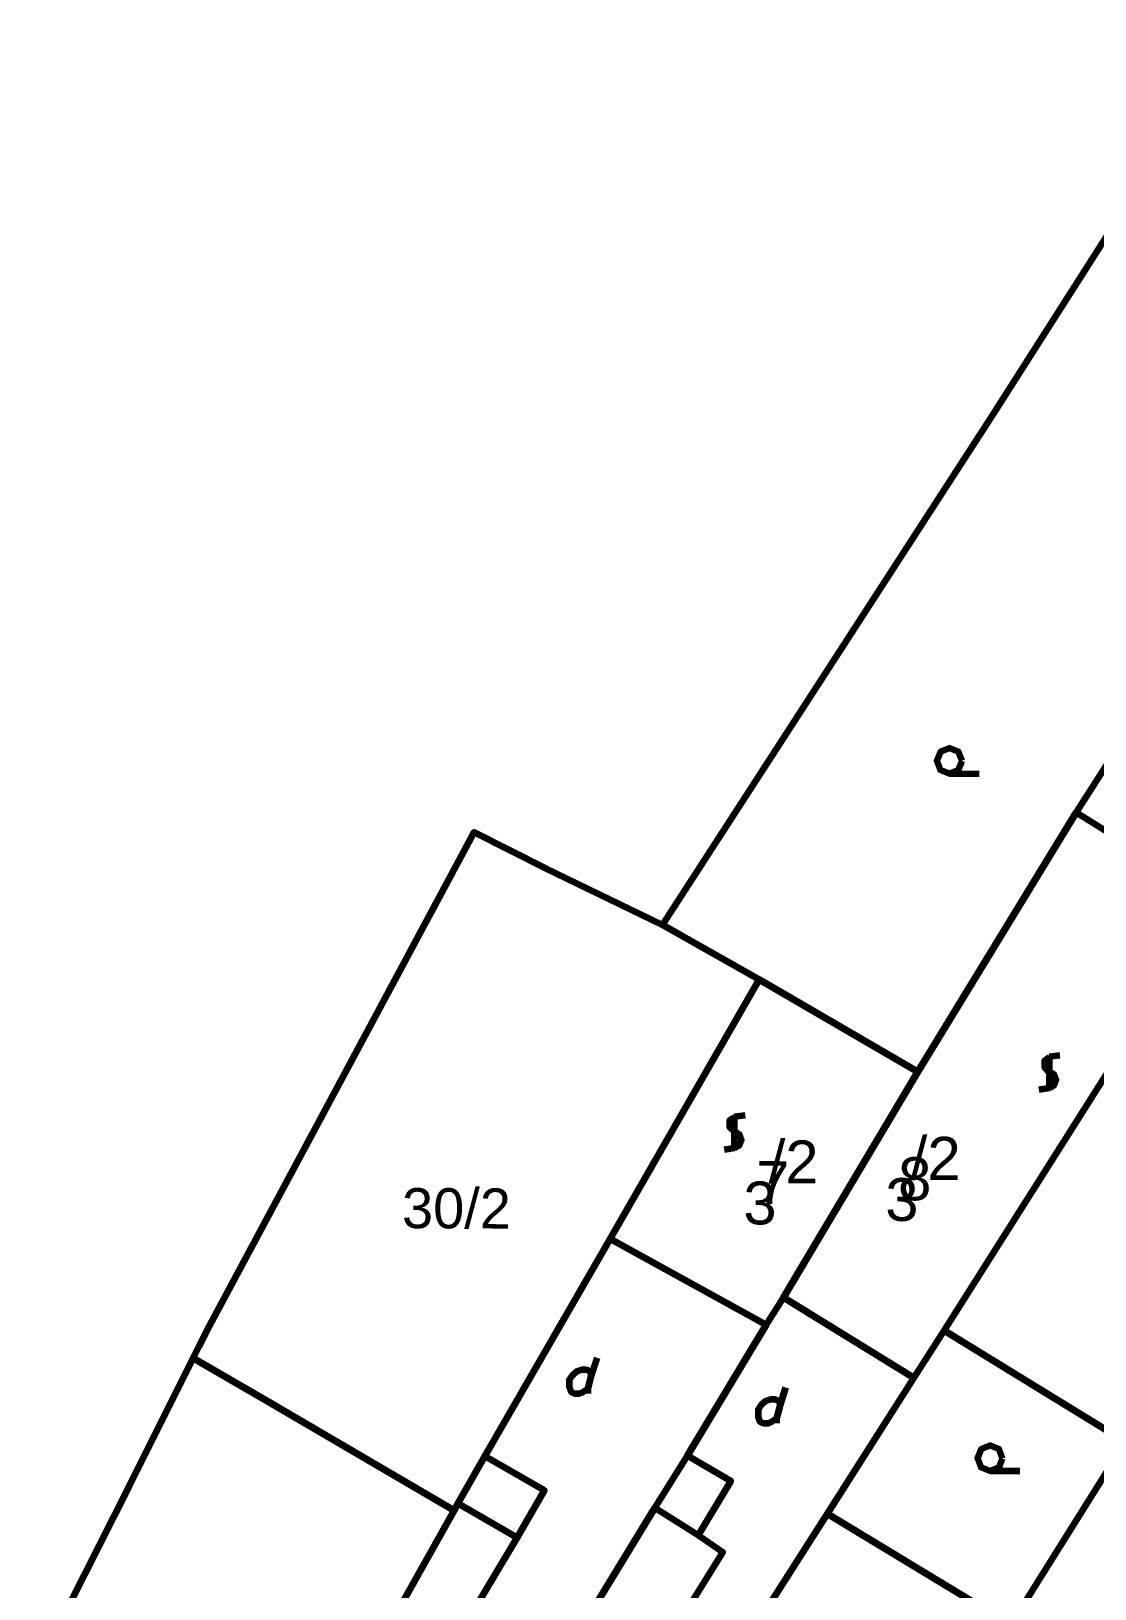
# Model space of a CAD drawing. Header units: millimetres. Extents: x 462666 to 1244237, y 2328025 to 3795663.
# Drawn here: x 467223 to 545351, y 3639295 to 3753716 of the extents above; entities that cross this region are included whole.
import ezdxf

# ---------------------------------------------------------------- set-up
doc = ezdxf.new("R2010")
doc.units = ezdxf.units.MM
doc.layers.add('P', color=250, linetype='Continuous', lineweight=100)
doc.layers.add('Text', color=250, linetype='Continuous', lineweight=100)

msp = doc.modelspace()

# ---------------------------------------------------------------- linework, layer by layer
at = {"layer": 'P', "color": 252, "linetype": 'Continuous'}
for points in [[(537714.8, 3725315.8), (555828.9, 3753716.3), (573518.7, 3742402.2), (573013.2, 3741659.9), (543978.9, 3696312.3), (532342.8, 3677265.2), (520701.5, 3684050.4), (513590, 3688081.1), (537714.8, 3725315.8)], [(573013.2, 3741659.9), (583352.7, 3735122), (567899.9, 3711214.4), (554318.9, 3689904.7), (543978.9, 3696312.3), (573013.2, 3741659.9)], [(580968, 3702915.8), (547603.7, 3650104.3), (534274.5, 3658273.8), (554318.9, 3689904.7), (567899.9, 3711214.4), (580968, 3702915.8)], [(535600.9, 3700106.3), (535343.1, 3700777.4), (534674.1, 3701040.7), (534003.1, 3700782.9), (533739.8, 3700114), (533997.6, 3699461.5), (534666.5, 3699179.6), (535337.6, 3699456), (535600.9, 3700106.3)], [(534666.5, 3699179.6), (536862.6, 3699170.6)], [(543978.9, 3696312.3), (554318.9, 3689904.7), (534274.5, 3658273.8), (532064, 3654784), (522485, 3660686), (532342.8, 3677265.2), (543978.9, 3696312.3)], [(479552.8, 3657122.1), (480322, 3658607.8), (499377.4, 3694132.5), (499752.7, 3694875.4), (504990.1, 3692229.7), (513590, 3688081.1), (520701.5, 3684050.4), (509754.1, 3665000.4), (500550.2, 3649051.3), (498563, 3645560.6), (498300.4, 3645059.2), (484542.6, 3653100.1), (479121.1, 3656249.1), (479552.8, 3657122.1)], [(532342.8, 3677265.2), (522485, 3660686), (521211.2, 3658699.8), (509754.1, 3665000.4), (520701.5, 3684050.4), (532342.8, 3677265.2)], [(542025.2, 3678360.6), (541651.8, 3678082.9), (541649.9, 3677617.7), (541983.5, 3677281.3)], [(542015.3, 3675978.4), (542025.6, 3678472.2)], [(542770.1, 3678469.1), (542025.2, 3678379.2)], [(542015.8, 3676090), (542370.2, 3676293.3), (542520.7, 3676683.5), (542373.5, 3677074.9), (542020.7, 3677281.1)], [(541270.9, 3675981.4), (542015.8, 3676090)], [(518910.5, 3673951.9), (518518.6, 3673693), (518516.6, 3673209.1), (518850.3, 3672891.3)], [(518882, 3671569.8), (518892.3, 3674063.6)], [(519655.4, 3674060.5), (518891.9, 3673970.6)], [(518882.5, 3671681.5), (519255.5, 3671884.6), (519387.4, 3672274.9), (519258.8, 3672666.3), (518906.1, 3672891.1)], [(518156.2, 3671572.8), (518882.5, 3671681.5)], [(521211.2, 3658699.8), (515420.8, 3649101.7), (513041.3, 3645240.4), (496008.6, 3617337.9), (491700.7, 3619719.3), (485609.7, 3623001.3), (493463.3, 3636462.1), (498300.4, 3645059.2), (498563, 3645560.6), (500550.2, 3649051.3), (509754.1, 3665000.4), (521211.2, 3658699.8)], [(532064, 3654784), (504977.2, 3612313.1), (499982.6, 3615199.8), (496008.6, 3617337.9), (513041.3, 3645240.4), (515420.8, 3649101.7), (521211.2, 3658699.8), (522485, 3660686), (532064, 3654784)], [(539173.2, 3636645.9), (525713.7, 3644815.9), (532064, 3654784), (534274.5, 3658273.8), (547603.7, 3650104.3), (539173.2, 3636645.9)], [(484542.6, 3653100.1), (498300.4, 3645059.2), (493463.3, 3636462.1), (485609.7, 3623001.3), (482545.1, 3624521.5), (467223.5, 3632438.6), (467787, 3633683.2), (474467.1, 3646906.9), (479121.1, 3656249.1), (484542.6, 3653100.1)], [(508391.5, 3655011.8), (508787.5, 3656257.1)], [(508143.9, 3653635.6), (508145.4, 3654007.8), (508391.5, 3655011.8), (508262.2, 3655254.3), (508020.8, 3655385.6), (507648.6, 3655387.1), (507275.8, 3655258.4), (507014.3, 3655017.5), (506752.2, 3654646.3), (506750.1, 3654143.8), (506897.5, 3653771), (507138.9, 3653639.7), (507511.1, 3653638.2), (507772.2, 3653767.4), (508145.4, 3654007.8)], [(522266.5, 3652832.9), (522643.8, 3654078.3)], [(522000.3, 3651456.8), (522001.8, 3651829), (522266.5, 3652832.9), (522137.2, 3653075.4), (521877.2, 3653206.8), (521505, 3653208.3), (521132.2, 3653079.6), (520870.7, 3652838.7), (520627.2, 3652467.5), (520625.1, 3651965), (520753.9, 3651592.2), (520995.3, 3651461), (521386.1, 3651459.3), (521628.6, 3651588.6), (522001.8, 3651829)], [(539361.7, 3619169.2), (537263.4, 3615790.6), (528044, 3600604.7), (524848, 3601846.2), (519576, 3605124.9), (520251.1, 3606369), (525909.2, 3615465.2), (536662.9, 3632654.9), (539173.2, 3636645.9), (547603.7, 3650104.3), (555197, 3645569.1), (550604.9, 3637715.5), (543802.8, 3626502.4), (541609.9, 3622770.5), (539361.7, 3619169.2)], [(538572.2, 3648876), (538333, 3649547), (537664.2, 3649828.9), (536993.1, 3649552.5), (536729.7, 3648883.6), (536987.6, 3648231.1), (537656.5, 3647967.8), (538327.6, 3648225.6), (538572.2, 3648876)], [(537656.5, 3647967.8), (539852.6, 3647958.8)], [(536662.9, 3632654.9), (525909.2, 3615465.2), (520251.1, 3606369), (519576, 3605124.9), (509710.1, 3609166.9), (504977.2, 3612313.1), (525713.7, 3644815.9), (539173.2, 3636645.9), (536662.9, 3632654.9)]]:
    msp.add_lwpolyline(points, dxfattribs=at)
at = {"layer": 'P', "color": 1, "linetype": 'Continuous'}
for points in [[(497566.5, 3634063), (502926.2, 3643030.1), (504932, 3646520.7), (500550.2, 3649051.3)], [(515420.8, 3649101.7), (518614.2, 3647227.4), (516215.5, 3643235.9)], [(502926.2, 3643030.1), (498563, 3645560.6)], [(513041.3, 3645240.4), (516215.5, 3643235.9), (518034.2, 3641981.4), (506324.6, 3623157.9), (505340.9, 3623794.8), (499982.6, 3615199.8)]]:
    msp.add_lwpolyline(points, dxfattribs=at)

# ---------------------------------------------------------------- texts
at = {"layer": 'Text', "color": 252, "linetype": 'Continuous', "attachment_point": 4, "rotation": 359.763851}
for s, insert, char_height, width in [('{\\fArialMT|b0|i0|c1|p15;/2}', (521390.7, 3670647.5), 3145.27, 6402.207), ('{\\fArialMT|b0|i0|c1|p15;/2}', (531814.1, 3670902.3), 3163.881, 6420.818), ('{\\fArialMT|b0|i0|c1|p15;7}', (520472.6, 3669143.8), 3145.27, 3201.103), ('{\\fArialMT|b0|i0|c1|p15;8}', (530895.9, 3669398.6), 3163.881, 3201.103), ('{\\fArialMT|b0|i0|c1|p15;3}', (529959.1, 3667876.3), 3145.27, 3201.103), ('{\\fArialMT|b0|i0|c1|p15;30/2}', (494464.9, 3667241), 2940.548, 11966.915), ('{\\fArialMT|b0|i0|c1|p15;3}', (519535.8, 3667621.5), 3145.27, 3201.103)]:
    msp.add_mtext(s, dxfattribs=dict(at, insert=insert, char_height=char_height, width=width))

doc.saveas('drawing.dxf')
